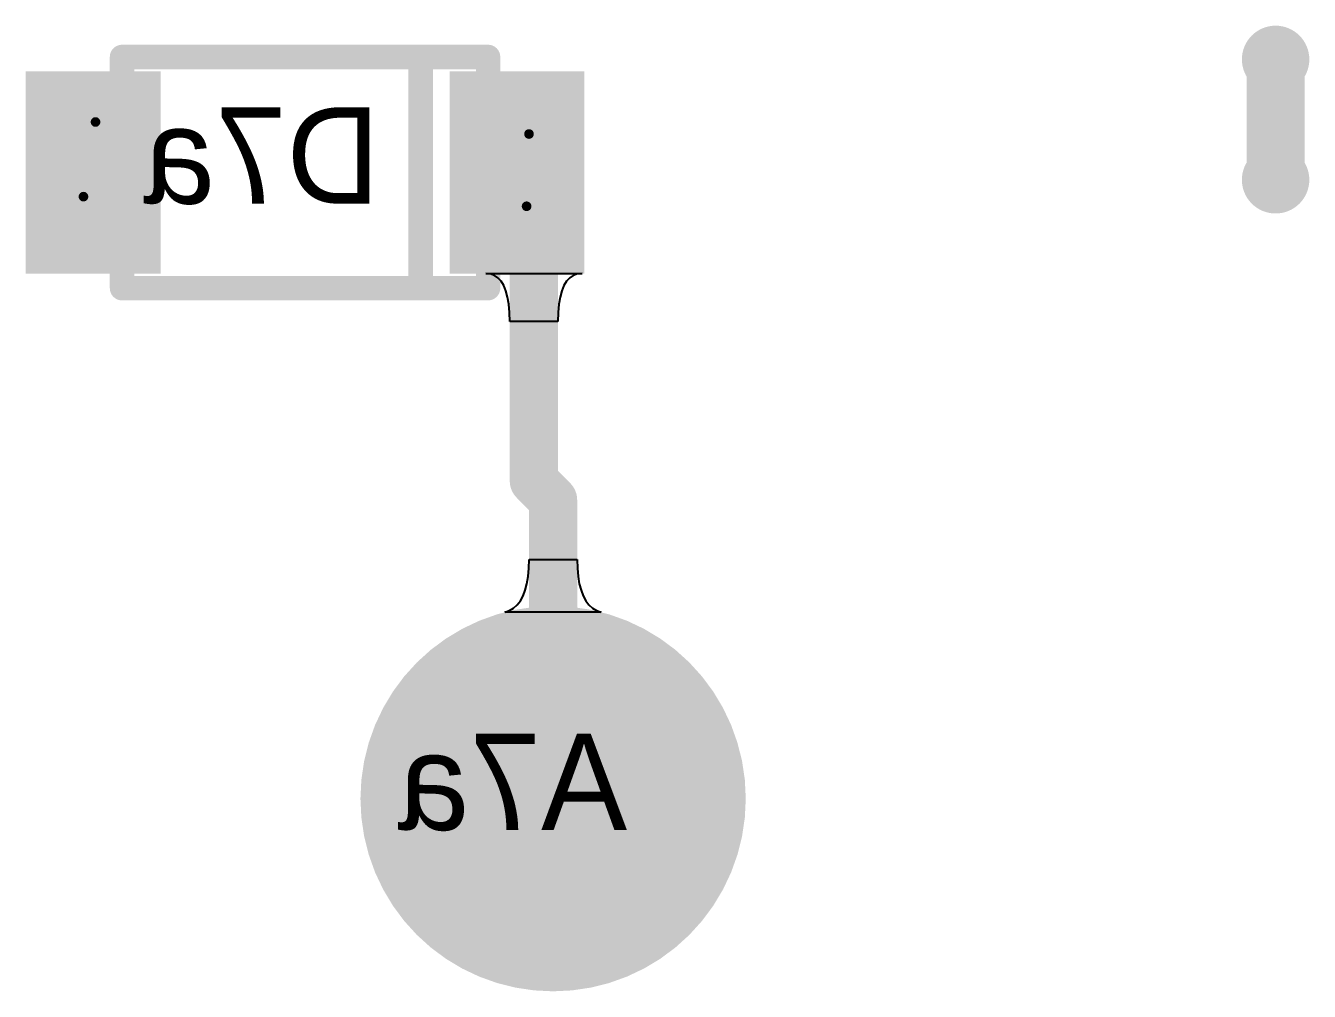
# Model space of a CAD drawing. Header units: millimetres. Extents: x 225 to 632, y 90 to 298.
# Drawn here: x 436.2 to 449.53, y 149.18 to 159.2 of the extents above; entities that cross this region are included whole.
import ezdxf

# ---------------------------------------------------------------- set-up
doc = ezdxf.new("R2010")
doc.units = ezdxf.units.MM
for name, color, linetype in [('BottomLayer', 5, 'Continuous'), ('BottomOverlay', 54, 'Continuous'), ('ViaHoleLayer', 16, 'Continuous')]:
    doc.layers.add(name, color=color, linetype=linetype)

# ---------------------------------------------------------------- blocks, each defined once
blk = doc.blocks.new('_____________4_______________B_23')
at = {"layer": 'BottomLayer', "const_width": 2}
blk.add_lwpolyline([(-1, 0, 1), (1, 0, 1)], format="xyb", close=True, dxfattribs=at)
blk = doc.blocks.new('TM___P2_F2_B_B_67')
at = {"layer": 'BottomLayer'}
for points in [[(-2.9, -1.05), (-1.5, -1.05), (-2.9, 1.05), (-1.5, 1.05)], [(1.5, -1.05), (2.9, -1.05), (1.5, 1.05), (2.9, 1.05)]]:
    blk.add_solid(points, dxfattribs=at)
at = {"layer": 'BottomOverlay', "const_width": 0.254}
for points in [[(-1.9, -1.2), (-1.9, 1.2)], [(-1.9, 1.2), (1.9, 1.2)], [(1.2, -1.2), (1.2, 1.2)], [(1.9, -1.2), (1.9, 1.2)], [(-1.9, -1.2), (1.9, -1.2)]]:
    blk.add_lwpolyline(points, dxfattribs=at)
at = {"layer": 'BottomOverlay', "const_width": 0.127}
for points in [[(-1.963, 1.2, 1), (-1.836, 1.2, 1)], [(-1.963, 1.2, 1), (-1.836, 1.2, 1)], [(1.137, 1.2, 1), (1.264, 1.2, 1)], [(1.836, 1.2, 1), (1.963, 1.2, 1)], [(1.836, 1.2, 1), (1.963, 1.2, 1)], [(-1.963, -1.2, 1), (-1.836, -1.2, 1)], [(-1.963, -1.2, 1), (-1.836, -1.2, 1)], [(1.137, -1.2, 1), (1.264, -1.2, 1)], [(1.836, -1.2, 1), (1.963, -1.2, 1)], [(1.836, -1.2, 1), (1.963, -1.2, 1)]]:
    blk.add_lwpolyline(points, format="xyb", close=True, dxfattribs=at)

msp = doc.modelspace()

# ---------------------------------------------------------------- linework, layer by layer
at = {"layer": 'BottomLayer'}
for p, q in [((441.023, 156.623), (440.975, 156.628)), ((440.975, 156.628), (441.975, 156.628)), ((441.065, 156.608), (441.023, 156.623)), ((441.103, 156.583), (441.065, 156.608)), ((441.135, 156.548), (441.103, 156.583)), ((441.847, 156.583), (441.815, 156.548)), ((441.885, 156.608), (441.847, 156.583)), ((441.927, 156.623), (441.885, 156.608)), ((441.975, 156.628), (441.927, 156.623)), ((441.163, 156.503), (441.135, 156.548)), ((441.185, 156.448), (441.163, 156.503)), ((441.203, 156.383), (441.185, 156.448)), ((441.765, 156.448), (441.747, 156.383)), ((441.787, 156.503), (441.765, 156.448)), ((441.815, 156.548), (441.787, 156.503)), ((441.215, 156.308), (441.203, 156.383)), ((441.223, 156.223), (441.215, 156.308)), ((441.735, 156.308), (441.727, 156.223)), ((441.747, 156.383), (441.735, 156.308)), ((441.225, 156.128), (441.223, 156.223)), ((441.727, 156.223), (441.725, 156.128)), ((441.725, 156.128), (441.225, 156.128)), ((441.423, 153.567), (441.425, 153.659)), ((441.425, 153.659), (441.925, 153.659)), ((441.925, 153.659), (441.927, 153.567)), ((441.415, 153.483), (441.423, 153.567)), ((441.927, 153.567), (441.935, 153.483)), ((441.385, 153.34), (441.403, 153.407)), ((441.403, 153.407), (441.415, 153.483)), ((441.935, 153.483), (441.947, 153.407)), ((441.947, 153.407), (441.965, 153.34)), ((441.335, 153.23), (441.363, 153.281)), ((441.363, 153.281), (441.385, 153.34)), ((441.965, 153.34), (441.987, 153.281)), ((441.987, 153.281), (442.015, 153.23)), ((441.175, 153.111), (441.223, 153.129)), ((442.175, 153.111), (441.175, 153.111)), ((441.223, 153.129), (441.265, 153.154)), ((441.265, 153.154), (441.303, 153.188)), ((441.303, 153.188), (441.335, 153.23)), ((442.015, 153.23), (442.047, 153.188)), ((442.047, 153.188), (442.085, 153.154)), ((442.085, 153.154), (442.127, 153.129)), ((442.127, 153.129), (442.175, 153.111))]:
    msp.add_line(p, q, dxfattribs=at)
for points, const_width in [([(449, 158.85, 1), (449.35, 158.85, 1)], 0.35), ([(449.025, 158.85, 1), (449.325, 158.85, 1)], 0.3), ([(436.825, 158.2, 1), (437.025, 158.2, 1)], 0.2), ([(441.325, 158.075, 1), (441.525, 158.075, 1)], 0.2), ([(441.225, 157.775, 1), (441.475, 157.775, 1)], 0.25), ([(449, 157.6, 1), (449.35, 157.6, 1)], 0.35), ([(441.35, 157.65, 1), (441.6, 157.65, 1)], 0.25), ([(441.35, 157.65, 1), (441.6, 157.65, 1)], 0.25), ([(449.025, 157.6, 1), (449.325, 157.6, 1)], 0.3), ([(436.7, 157.425, 1), (436.9, 157.425, 1)], 0.2), ([(441.3, 157.325, 1), (441.5, 157.325, 1)], 0.2), ([(441.35, 154.475, 1), (441.6, 154.475, 1)], 0.25), ([(441.35, 154.475, 1), (441.6, 154.475, 1)], 0.25), ([(441.55, 154.275, 1), (441.8, 154.275, 1)], 0.25), ([(441.55, 154.275, 1), (441.8, 154.275, 1)], 0.25), ([(441.55, 151.175, 1), (441.8, 151.175, 1)], 0.25)]:
    msp.add_lwpolyline(points, format="xyb", close=True, dxfattribs=dict(at, const_width=const_width))
for points, const_width in [([(449.175, 157.6), (449.175, 158.85)], 0.6), ([(441.35, 157.775), (441.475, 157.65)], 0.5), ([(441.475, 154.475), (441.475, 157.65)], 0.5), ([(441.475, 154.475), (441.675, 154.275)], 0.5), ([(441.675, 151.175), (441.675, 154.275)], 0.5)]:
    msp.add_lwpolyline(points, dxfattribs=dict(at, const_width=const_width))
at = {"layer": 'ViaHoleLayer'}
for points, const_width in [([(449.1, 158.85, 1), (449.25, 158.85, 1)], 0.15), ([(436.9, 158.2, 1), (436.95, 158.2, 1)], 0.05), ([(441.4, 158.075, 1), (441.45, 158.075, 1)], 0.05), ([(449.1, 157.6, 1), (449.25, 157.6, 1)], 0.15), ([(436.775, 157.425, 1), (436.825, 157.425, 1)], 0.05), ([(441.375, 157.325, 1), (441.425, 157.325, 1)], 0.05)]:
    msp.add_lwpolyline(points, format="xyb", close=True, dxfattribs=dict(at, const_width=const_width))

# ---------------------------------------------------------------- block references
for name, p, rotation in [('TM___P2_F2_B_B_67', (439.1, 157.675), 360), ('_____________4_______________B_23', (441.675, 151.175), 180)]:
    msp.add_blockref(name, p, dxfattribs=dict(rotation=rotation))

# ---------------------------------------------------------------- texts
at = {"layer": 'BottomOverlay', "text_generation_flag": 2}
for s, p in [('D7a', (439.877, 157.353)), ('A7a', (442.443, 150.851))]:
    msp.add_text(s, height=1, dxfattribs=at).set_placement(p)

doc.saveas('drawing.dxf')
